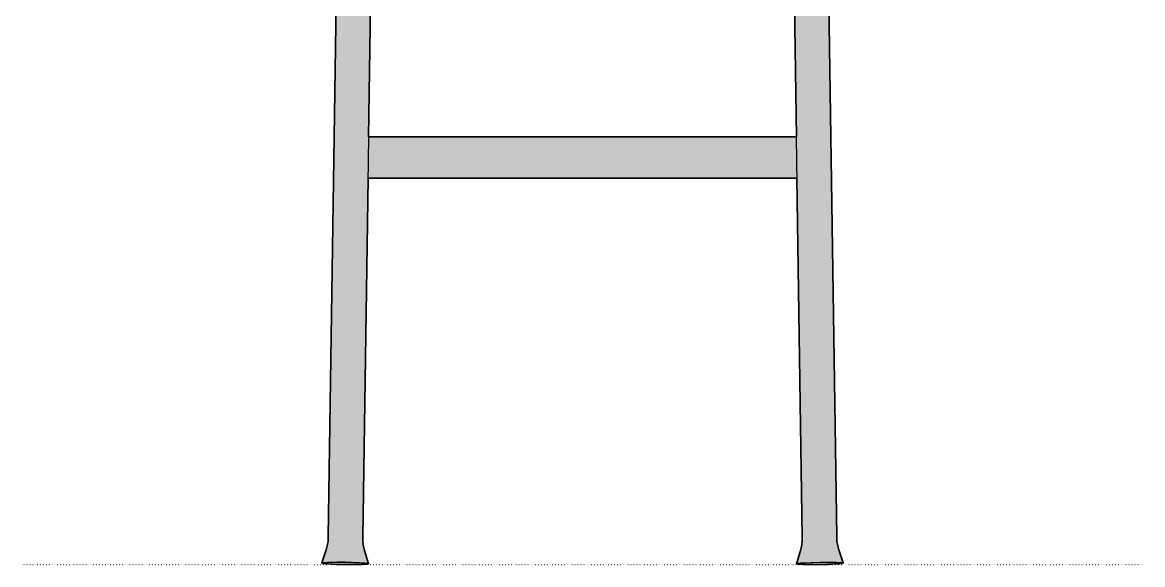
# Model space of a CAD drawing. Header units: millimetres. Extents: x 0 to 1859, y -879 to 788.
# Drawn here: x 0 to 814, y 0 to 394 of the extents above; entities that cross this region are included whole.
import ezdxf

# ---------------------------------------------------------------- set-up
doc = ezdxf.new("R2010")
doc.units = ezdxf.units.MM
doc.linetypes.add('Dots', pattern=[1, 0, -1])
doc.layers.add('Blocks', color=7, linetype='Continuous')
doc.layers.add('Blocks$Fill', color=7, linetype='Continuous', true_color=0xffffff)
for name, color, linetype, lineweight, true_color in [('Blocks$Inner', 7, 'Continuous', 25, 0x007f00), ('Blocks$Outline', 7, 'Continuous', 35, 0xff3f3f), ('Groud', 7, 'Dots', 25, 0x243775)]:
    doc.layers.add(name, color=color, linetype=linetype, lineweight=lineweight, true_color=true_color)

# ---------------------------------------------------------------- blocks, each defined once
blk = doc.blocks.new('Palissade Barstool Front')
at = {"layer": 'Blocks$Fill'}
h = blk.add_hatch(color=256, dxfattribs=at)
h.paths.add_polyline_path([(234.51, 0), (246.5, 0.08), (248.7, 0.19), (249.57, 0.26), (250.28, 0.33), (250.57, 0.36), (250.82, 0.4), (250.92, 0.42), (251.02, 0.44), (251.11, 0.46), (251.19, 0.48), (251.22, 0.49), (251.25, 0.5), (251.28, 0.51), (251.31, 0.52), (251.34, 0.53), (251.35, 0.53), (251.36, 0.54), (251.37, 0.54), (251.38, 0.55), (251.39, 0.55), (251.4, 0.56), (251.41, 0.56), (251.42, 0.57), (251.42, 0.57), (251.43, 0.58), (251.44, 0.58), (251.44, 0.59), (251.45, 0.59), (251.45, 0.6), (251.46, 0.6), (251.46, 0.61), (251.46, 0.61), (251.47, 0.62), (251.47, 0.62), (251.47, 0.63), (251.47, 0.63), (251.47, 0.64), (251.47, 0.64), (251.47, 0.65), (251.47, 0.65), (248.32, 11.21), (248.06, 12.25), (247.85, 13.29), (247.66, 14.35), (247.52, 15.41), (247.4, 16.47), (247.33, 17.54), (247.29, 18.6), (247.29, 19.67), (251.17, 280.89), (407.02, 280.89), (562.87, 280.89), (566.75, 18.6), (566.71, 17.54), (566.64, 16.47), (566.53, 15.41), (566.38, 14.35), (566.2, 13.29), (565.98, 12.25), (565.72, 11.21), (565.43, 10.18), (562.58, 0.65), (562.57, 0.65), (562.57, 0.64), (562.57, 0.64), (562.57, 0.63), (562.57, 0.63), (562.58, 0.62), (562.58, 0.62), (562.58, 0.61), (562.58, 0.61), (562.59, 0.6), (562.59, 0.6), (562.59, 0.59), (562.6, 0.59), (562.6, 0.58), (562.61, 0.58), (562.62, 0.57), (562.63, 0.57), (562.63, 0.56), (562.64, 0.56), (562.65, 0.55), (562.66, 0.55), (562.67, 0.54), (562.68, 0.54), (562.69, 0.53), (562.7, 0.53), (562.73, 0.52), (562.76, 0.51), (562.79, 0.5), (562.82, 0.49), (562.86, 0.48), (562.93, 0.46), (563.02, 0.44), (563.12, 0.42), (563.23, 0.4), (563.47, 0.36), (563.76, 0.33), (564.47, 0.26), (565.34, 0.19), (567.54, 0.08), (573.29, -0.03), (579.54, 0), (591.53, 0.44), (593.73, 0.61), (594.6, 0.7), (595.31, 0.79), (595.6, 0.84), (595.84, 0.89), (595.95, 0.91), (596.05, 0.93), (596.14, 0.95), (596.21, 0.97), (596.25, 0.98), (596.28, 0.99), (596.31, 1.01), (596.34, 1.02), (596.37, 1.03), (596.38, 1.03), (596.39, 1.04), (596.4, 1.04), (596.41, 1.05), (596.42, 1.05), (596.43, 1.06), (596.44, 1.06), (596.45, 1.07), (596.45, 1.07), (596.46, 1.08), (596.47, 1.08), (596.47, 1.09), (596.48, 1.09), (596.48, 1.1), (596.48, 1.1), (596.49, 1.11), (596.49, 1.11), (596.49, 1.12), (596.5, 1.12), (596.5, 1.13), (596.5, 1.13), (596.5, 1.14), (596.5, 1.14), (596.5, 1.15), (596.5, 1.15), (596.49, 1.16), (596.49, 1.16), (596.49, 1.17), (593.03, 11.61), (592.75, 12.64), (592.5, 13.68), (592.28, 14.73), (592.11, 15.79), (591.96, 16.85), (591.86, 17.91), (591.79, 18.98), (591.75, 20.05), (580.51, 776.5), (580.48, 776.93), (580.44, 777.35), (580.38, 777.77), (580.31, 778.19), (580.22, 778.61), (580.12, 779.02), (580.01, 779.44), (579.88, 779.84), (579.74, 780.24), (579.58, 780.64), (579.41, 781.03), (579.23, 781.42), (579.04, 781.8), (578.83, 782.17), (578.61, 782.53), (578.37, 782.89), (578.13, 783.24), (577.87, 783.58), (577.6, 783.91), (577.33, 784.24), (577.04, 784.55), (576.73, 784.85), (576.42, 785.14), (576.1, 785.42), (575.77, 785.69), (575.43, 785.95), (575.09, 786.2), (574.73, 786.43), (574.37, 786.66), (574, 786.87), (573.62, 787.06), (573.23, 787.25), (572.84, 787.42), (572.45, 787.58), (572.05, 787.72), (571.64, 787.85), (571.23, 787.97), (570.82, 788.07), (570.4, 788.16), (569.98, 788.23), (569.56, 788.29), (568.02, 788.39), (567.84, 788.39), (567.4, 788.37), (566.97, 788.34), (566.55, 788.3), (566.12, 788.24), (565.7, 788.17), (565.28, 788.08), (564.87, 787.98), (564.46, 787.87), (564.05, 787.74), (563.65, 787.6), (563.25, 787.44), (562.86, 787.27), (562.47, 787.09), (562.09, 786.89), (561.72, 786.68), (561.36, 786.46), (561, 786.23), (560.65, 785.98), (560.31, 785.73), (559.98, 785.46), (559.66, 785.18), (559.35, 784.89), (559.05, 784.59), (558.75, 784.28), (558.47, 783.96), (558.2, 783.62), (557.95, 783.29), (557.7, 782.94), (557.46, 782.58), (557.24, 782.22), (557.03, 781.85), (556.84, 781.47), (556.65, 781.08), (556.48, 780.69), (556.32, 780.3), (556.18, 779.89), (556.05, 779.49), (555.94, 779.08), (555.83, 778.66), (555.75, 778.25), (555.67, 777.83), (555.61, 777.4), (555.57, 776.98), (555.54, 776.55), (555.52, 776.13), (555.52, 775.7), (556.36, 719.32), (532.02, 719.32), (532.02, 779.92), (532.02, 779.96), (532.02, 779.99), (532.01, 780.02), (532.01, 780.06), (532, 780.09), (531.99, 780.12), (531.98, 780.16), (531.97, 780.19), (531.96, 780.22), (531.95, 780.25), (531.94, 780.29), (531.92, 780.32), (531.91, 780.35), (531.89, 780.38), (531.88, 780.41), (531.86, 780.44), (531.84, 780.46), (531.82, 780.49), (531.8, 780.52), (531.78, 780.55), (531.75, 780.57), (531.73, 780.59), (531.7, 780.62), (531.68, 780.64), (531.65, 780.66), (531.63, 780.68), (531.6, 780.7), (531.57, 780.72), (531.54, 780.74), (531.51, 780.76), (531.48, 780.78), (531.45, 780.79), (531.42, 780.81), (531.39, 780.82), (531.36, 780.83), (531.32, 780.84), (531.29, 780.85), (531.26, 780.86), (531.22, 780.87), (531.19, 780.87), (531.16, 780.88), (531.12, 780.88), (531.09, 780.89), (531.06, 780.89), (531.02, 780.89), (502.99, 780.89), (502.95, 780.89), (502.92, 780.88), (502.89, 780.88), (502.85, 780.87), (502.82, 780.87), (502.78, 780.86), (502.75, 780.85), (502.72, 780.84), (502.69, 780.83), (502.65, 780.82), (502.62, 780.81), (502.59, 780.79), (502.56, 780.78), (502.53, 780.76), (502.5, 780.74), (502.47, 780.72), (502.44, 780.7), (502.42, 780.68), (502.39, 780.66), (502.36, 780.64), (502.34, 780.62), (502.31, 780.59), (502.29, 780.57), (502.27, 780.55), (502.25, 780.52), (502.22, 780.49), (502.2, 780.46), (502.19, 780.44), (502.17, 780.41), (502.15, 780.38), (502.13, 780.35), (502.12, 780.32), (502.1, 780.29), (502.09, 780.25), (502.08, 780.22), (502.07, 780.19), (502.06, 780.16), (502.05, 780.12), (502.04, 780.09), (502.04, 780.06), (502.03, 780.02), (502.03, 779.99), (502.02, 779.96), (502.02, 779.92), (502.02, 779.89), (502.02, 719.32), (477.02, 719.32), (477.02, 779.92), (477.02, 779.96), (477.02, 779.99), (477.01, 780.02), (477.01, 780.06), (477, 780.09), (476.99, 780.12), (476.98, 780.16), (476.97, 780.19), (476.96, 780.22), (476.95, 780.25), (476.94, 780.29), (476.92, 780.32), (476.91, 780.35), (476.89, 780.38), (476.88, 780.41), (476.86, 780.44), (476.84, 780.46), (476.82, 780.49), (476.8, 780.52), (476.78, 780.55), (476.75, 780.57), (476.73, 780.59), (476.7, 780.62), (476.68, 780.64), (476.65, 780.66), (476.63, 780.68), (476.6, 780.7), (476.57, 780.72), (476.54, 780.74), (476.51, 780.76), (476.48, 780.78), (476.45, 780.79), (476.42, 780.81), (476.39, 780.82), (476.36, 780.83), (476.32, 780.84), (476.29, 780.85), (476.26, 780.86), (476.22, 780.87), (476.19, 780.87), (476.16, 780.88), (476.12, 780.88), (476.09, 780.89), (476.06, 780.89), (476.02, 780.89), (447.99, 780.89), (447.95, 780.89), (447.92, 780.88), (447.89, 780.88), (447.85, 780.87), (447.82, 780.87), (447.78, 780.86), (447.75, 780.85), (447.72, 780.84), (447.69, 780.83), (447.65, 780.82), (447.62, 780.81), (447.59, 780.79), (447.56, 780.78), (447.53, 780.76), (447.5, 780.74), (447.47, 780.72), (447.44, 780.7), (447.42, 780.68), (447.39, 780.66), (447.36, 780.64), (447.34, 780.62), (447.31, 780.59), (447.29, 780.57), (447.27, 780.55), (447.25, 780.52), (447.22, 780.49), (447.2, 780.46), (447.19, 780.44), (447.17, 780.41), (447.15, 780.38), (447.13, 780.35), (447.12, 780.32), (447.1, 780.29), (447.09, 780.25), (447.08, 780.22), (447.07, 780.19), (447.06, 780.16), (447.05, 780.12), (447.04, 780.09), (447.04, 780.06), (447.03, 780.02), (447.03, 779.99), (447.02, 779.96), (447.02, 779.92), (447.02, 779.89), (447.02, 719.32), (422.02, 719.32), (422.02, 779.92), (422.02, 779.96), (422.02, 779.99), (422.01, 780.02), (422.01, 780.06), (422, 780.09), (421.99, 780.12), (421.98, 780.16), (421.97, 780.19), (421.96, 780.22), (421.95, 780.25), (421.94, 780.29), (421.92, 780.32), (421.91, 780.35), (421.89, 780.38), (421.88, 780.41), (421.86, 780.44), (421.84, 780.46), (421.82, 780.49), (421.8, 780.52), (421.78, 780.55), (421.75, 780.57), (421.73, 780.59), (421.7, 780.62), (421.68, 780.64), (421.65, 780.66), (421.63, 780.68), (421.6, 780.7), (421.57, 780.72), (421.54, 780.74), (421.51, 780.76), (421.48, 780.78), (421.45, 780.79), (421.42, 780.81), (421.39, 780.82), (421.36, 780.83), (421.32, 780.84), (421.29, 780.85), (421.26, 780.86), (421.22, 780.87), (421.19, 780.87), (421.16, 780.88), (421.12, 780.88), (421.09, 780.89), (421.06, 780.89), (421.02, 780.89), (392.99, 780.89), (392.95, 780.89), (392.92, 780.88), (392.89, 780.88), (392.85, 780.87), (392.82, 780.87), (392.78, 780.86), (392.75, 780.85), (392.72, 780.84), (392.69, 780.83), (392.65, 780.82), (392.62, 780.81), (392.59, 780.79), (392.56, 780.78), (392.53, 780.76), (392.5, 780.74), (392.47, 780.72), (392.44, 780.7), (392.42, 780.68), (392.39, 780.66), (392.36, 780.64), (392.34, 780.62), (392.31, 780.59), (392.29, 780.57), (392.27, 780.55), (392.25, 780.52), (392.22, 780.49), (392.2, 780.46), (392.19, 780.44), (392.17, 780.41), (392.15, 780.38), (392.13, 780.35), (392.12, 780.32), (392.1, 780.29), (392.09, 780.25), (392.08, 780.22), (392.07, 780.19), (392.06, 780.16), (392.05, 780.12), (392.04, 780.09), (392.04, 780.06), (392.03, 780.02), (392.03, 779.99), (392.02, 779.96), (392.02, 779.92), (392.02, 779.89), (392.02, 719.32), (367.02, 719.32), (367.02, 779.92), (367.02, 779.96), (367.02, 779.99), (367.01, 780.02), (367.01, 780.06), (367, 780.09), (366.99, 780.12), (366.98, 780.16), (366.97, 780.19), (366.96, 780.22), (366.95, 780.25), (366.94, 780.29), (366.92, 780.32), (366.91, 780.35), (366.89, 780.38), (366.88, 780.41), (366.86, 780.44), (366.84, 780.46), (366.82, 780.49), (366.8, 780.52), (366.78, 780.55), (366.75, 780.57), (366.73, 780.59), (366.7, 780.62), (366.68, 780.64), (366.65, 780.66), (366.63, 780.68), (366.6, 780.7), (366.57, 780.72), (366.54, 780.74), (366.51, 780.76), (366.48, 780.78), (366.45, 780.79), (366.42, 780.81), (366.39, 780.82), (366.36, 780.83), (366.32, 780.84), (366.29, 780.85), (366.26, 780.86), (366.22, 780.87), (366.19, 780.87), (366.16, 780.88), (366.12, 780.88), (366.09, 780.89), (366.06, 780.89), (366.02, 780.89), (337.99, 780.89), (337.95, 780.89), (337.92, 780.88), (337.89, 780.88), (337.85, 780.87), (337.82, 780.87), (337.78, 780.86), (337.75, 780.85), (337.72, 780.84), (337.69, 780.83), (337.65, 780.82), (337.62, 780.81), (337.59, 780.79), (337.56, 780.78), (337.53, 780.76), (337.5, 780.74), (337.47, 780.72), (337.44, 780.7), (337.42, 780.68), (337.39, 780.66), (337.36, 780.64), (337.34, 780.62), (337.31, 780.59), (337.29, 780.57), (337.27, 780.55), (337.25, 780.52), (337.22, 780.49), (337.2, 780.46), (337.19, 780.44), (337.17, 780.41), (337.15, 780.38), (337.13, 780.35), (337.12, 780.32), (337.1, 780.29), (337.09, 780.25), (337.08, 780.22), (337.07, 780.19), (337.06, 780.16), (337.05, 780.12), (337.04, 780.09), (337.04, 780.06), (337.03, 780.02), (337.03, 779.99), (337.02, 779.96), (337.02, 779.92), (337.02, 779.89), (337.02, 719.32), (312.02, 719.32), (312.02, 779.92), (312.02, 779.96), (312.02, 779.99), (312.01, 780.02), (312.01, 780.06), (312, 780.09), (311.99, 780.12), (311.98, 780.16), (311.97, 780.19), (311.96, 780.22), (311.95, 780.25), (311.94, 780.29), (311.92, 780.32), (311.91, 780.35), (311.89, 780.38), (311.88, 780.41), (311.86, 780.44), (311.84, 780.46), (311.82, 780.49), (311.8, 780.52), (311.78, 780.55), (311.75, 780.57), (311.73, 780.59), (311.7, 780.62), (311.68, 780.64), (311.65, 780.66), (311.63, 780.68), (311.6, 780.7), (311.57, 780.72), (311.54, 780.74), (311.51, 780.76), (311.48, 780.78), (311.45, 780.79), (311.42, 780.81), (311.39, 780.82), (311.36, 780.83), (311.32, 780.84), (311.29, 780.85), (311.26, 780.86), (311.22, 780.87), (311.19, 780.87), (311.16, 780.88), (311.12, 780.88), (311.09, 780.89), (311.06, 780.89), (311.02, 780.89), (282.99, 780.89), (282.95, 780.89), (282.92, 780.88), (282.89, 780.88), (282.85, 780.87), (282.82, 780.87), (282.78, 780.86), (282.75, 780.85), (282.72, 780.84), (282.69, 780.83), (282.65, 780.82), (282.62, 780.81), (282.59, 780.79), (282.56, 780.78), (282.53, 780.76), (282.5, 780.74), (282.47, 780.72), (282.44, 780.7), (282.42, 780.68), (282.39, 780.66), (282.36, 780.64), (282.34, 780.62), (282.31, 780.59), (282.29, 780.57), (282.27, 780.55), (282.25, 780.52), (282.22, 780.49), (282.2, 780.46), (282.19, 780.44), (282.17, 780.41), (282.15, 780.38), (282.13, 780.35), (282.12, 780.32), (282.1, 780.29), (282.09, 780.25), (282.08, 780.22), (282.07, 780.19), (282.06, 780.16), (282.05, 780.12), (282.04, 780.09), (282.04, 780.06), (282.03, 780.02), (282.03, 779.99), (282.02, 779.96), (282.02, 779.92), (282.02, 779.89), (282.02, 719.32), (257.68, 719.32), (258.52, 776.13), (258.5, 776.55), (258.47, 776.98), (258.43, 777.4), (258.37, 777.83), (258.3, 778.25), (258.21, 778.66), (258.11, 779.08), (257.99, 779.49), (257.86, 779.89), (257.72, 780.3), (257.56, 780.69), (257.39, 781.08), (257.21, 781.47), (257.01, 781.85), (256.8, 782.22), (256.58, 782.58), (256.34, 782.94), (256.1, 783.29), (255.84, 783.62), (255.57, 783.96), (255.29, 784.28), (255, 784.59), (254.7, 784.89), (254.38, 785.18), (254.06, 785.46), (253.73, 785.73), (253.39, 785.98), (253.04, 786.23), (252.68, 786.46), (252.32, 786.68), (251.95, 786.89), (251.57, 787.09), (251.18, 787.27), (250.79, 787.44), (250.4, 787.6), (249.99, 787.74), (249.59, 787.87), (249.18, 787.98), (248.76, 788.08), (248.34, 788.17), (247.92, 788.24), (247.5, 788.3), (247.07, 788.34), (246.64, 788.37), (246.21, 788.39), (246.02, 788.39), (245.64, 788.38), (245.25, 788.36), (244.87, 788.33), (244.49, 788.29), (244.06, 788.23), (243.64, 788.16), (243.23, 788.07), (242.81, 787.97), (242.4, 787.85), (242, 787.72), (241.6, 787.58), (241.2, 787.42), (240.81, 787.25), (240.42, 787.06), (240.05, 786.87), (239.67, 786.66), (239.31, 786.43), (238.96, 786.2), (238.61, 785.95), (238.27, 785.69), (237.94, 785.42), (237.62, 785.14), (237.31, 784.85), (237.01, 784.55), (236.72, 784.24), (236.44, 783.91), (236.17, 783.58), (235.91, 783.24), (235.67, 782.89), (235.44, 782.53), (235.21, 782.17), (235.01, 781.8), (234.81, 781.42), (234.63, 781.03), (234.46, 780.64), (234.31, 780.24), (234.16, 779.84), (234.04, 779.44), (233.92, 779.02), (233.82, 778.61), (233.74, 778.19), (233.66, 777.77), (233.61, 777.35), (233.56, 776.93), (233.54, 776.5), (233.52, 776.07), (222.26, 18.98), (222.19, 17.91), (222.08, 16.85), (221.94, 15.79), (221.76, 14.73), (221.54, 13.68), (221.29, 12.64), (221.01, 11.61), (220.69, 10.59), (217.55, 1.16), (217.55, 1.15), (217.55, 1.15), (217.55, 1.14), (217.54, 1.14), (217.55, 1.13), (217.55, 1.13), (217.55, 1.12), (217.55, 1.12), (217.55, 1.11), (217.55, 1.11), (217.56, 1.1), (217.56, 1.1), (217.57, 1.09), (217.57, 1.09), (217.58, 1.08), (217.58, 1.08), (217.59, 1.07), (217.6, 1.07), (217.61, 1.06), (217.61, 1.06), (217.62, 1.05), (217.63, 1.05), (217.64, 1.04), (217.65, 1.04), (217.66, 1.03), (217.68, 1.03), (217.7, 1.02), (217.73, 1.01), (217.76, 0.99), (217.79, 0.98), (217.83, 0.97), (217.91, 0.95), (217.99, 0.93), (218.09, 0.91), (218.2, 0.89), (218.45, 0.84), (218.74, 0.79), (219.44, 0.7), (220.31, 0.61), (222.51, 0.44), (228.26, 0.15)], flags=0)
h.paths.add_polyline_path([(562.43, 310.89), (251.61, 310.89), (257.31, 694.32), (556.73, 694.32)], flags=0)
at = {"layer": 'Blocks$Inner'}
for points in [[(217.55, 1.16), (220.69, 10.59), (221.01, 11.61), (221.29, 12.64), (221.54, 13.68), (221.76, 14.73), (221.94, 15.79), (222.08, 16.85), (222.19, 17.91), (222.26, 18.98), (222.29, 20.05), (226.61, 310.89), (232.89, 733.43)], [(581.15, 733.43), (587.43, 310.89), (591.75, 20.05), (591.79, 18.98), (591.86, 17.91), (591.96, 16.85), (592.11, 15.79), (592.28, 14.73), (592.5, 13.68), (592.75, 12.64), (593.03, 11.61), (593.36, 10.59), (596.49, 1.17)], [(257.31, 694.34), (251.61, 310.89), (247.29, 19.67), (247.29, 18.6), (247.33, 17.54), (247.4, 16.47), (247.52, 15.41), (247.66, 14.35), (247.85, 13.29), (248.06, 12.25), (248.32, 11.21), (248.61, 10.18), (251.47, 0.65)], [(562.58, 0.65), (565.43, 10.18), (565.72, 11.21), (565.98, 12.25), (566.2, 13.29), (566.38, 14.35), (566.53, 15.41), (566.64, 16.47), (566.71, 17.54), (566.75, 18.6), (566.75, 19.67), (562.43, 310.89), (556.73, 694.34)], [(562.43, 310.89), (417.53, 310.89), (407.02, 310.89), (396.52, 310.89), (251.61, 310.89)], [(251.17, 280.89), (396.52, 280.89), (407.02, 280.89), (417.53, 280.89), (562.87, 280.89)], [(249.37, 0.67), (249.37, 0.68), (249.37, 0.68), (249.37, 0.69), (249.37, 0.69), (249.36, 0.7), (249.36, 0.7), (249.36, 0.7), (249.35, 0.71), (249.35, 0.71), (249.34, 0.72), (249.34, 0.72), (249.33, 0.73), (249.32, 0.73), (249.32, 0.74), (249.31, 0.74), (249.3, 0.74), (249.29, 0.75), (249.28, 0.75), (249.27, 0.76), (249.26, 0.76), (249.24, 0.77), (249.22, 0.78), (249.19, 0.79), (249.16, 0.8), (249.14, 0.81), (249.1, 0.82), (249.03, 0.84), (248.95, 0.86), (248.86, 0.88), (248.77, 0.9), (248.55, 0.94), (248.29, 0.98), (247.67, 1.05), (246.9, 1.13), (244.97, 1.29), (239.95, 1.53), (234.51, 1.67), (229.07, 1.69), (224.05, 1.6), (222.12, 1.5), (221.35, 1.45), (220.73, 1.38), (220.47, 1.35), (220.25, 1.32), (220.15, 1.3), (220.06, 1.29), (219.98, 1.27), (219.91, 1.25), (219.88, 1.24), (219.85, 1.24), (219.82, 1.23), (219.8, 1.22), (219.77, 1.21), (219.75, 1.2), (219.74, 1.2), (219.73, 1.19), (219.72, 1.19), (219.71, 1.18), (219.71, 1.18), (219.7, 1.18), (219.69, 1.17), (219.69, 1.17), (219.68, 1.16), (219.67, 1.16), (219.67, 1.15), (219.66, 1.15), (219.66, 1.15), (219.66, 1.14), (219.65, 1.14), (219.65, 1.13), (219.65, 1.13), (219.64, 1.12), (219.64, 1.12), (219.64, 1.12)], [(219.64, 1.11), (219.64, 1.1), (219.64, 1.1), (219.64, 1.1), (219.65, 1.09), (219.65, 1.09), (219.65, 1.08), (219.65, 1.08), (219.66, 1.07), (219.66, 1.07), (219.67, 1.06), (219.67, 1.06), (219.68, 1.06), (219.68, 1.05), (219.69, 1.05), (219.69, 1.04), (219.7, 1.04), (219.71, 1.03), (219.72, 1.03), (219.73, 1.02), (219.74, 1.02), (219.75, 1.01), (219.76, 1.01), (219.78, 1), (219.8, 0.99), (219.83, 0.98), (219.86, 0.97), (219.89, 0.96), (219.96, 0.94), (220.04, 0.92), (220.12, 0.91), (220.22, 0.89), (220.43, 0.85), (220.69, 0.81), (221.3, 0.73), (222.07, 0.65), (224, 0.49), (229.04, 0.25), (234.51, 0.11), (239.98, 0.08), (245.02, 0.18), (246.95, 0.28), (247.71, 0.33), (248.33, 0.4), (248.58, 0.43), (248.8, 0.46), (248.89, 0.48), (248.98, 0.5), (249.06, 0.51), (249.12, 0.53), (249.16, 0.54), (249.18, 0.55), (249.21, 0.56), (249.24, 0.56), (249.26, 0.57), (249.27, 0.58), (249.28, 0.58), (249.29, 0.59), (249.3, 0.59), (249.3, 0.59), (249.31, 0.6), (249.32, 0.6), (249.33, 0.61), (249.33, 0.61), (249.34, 0.62), (249.34, 0.62), (249.35, 0.62), (249.35, 0.63), (249.36, 0.63), (249.36, 0.64), (249.36, 0.64), (249.37, 0.65), (249.37, 0.65), (249.37, 0.65), (249.37, 0.66), (249.37, 0.66), (249.37, 0.67)], [(564.67, 0.67), (564.67, 0.68), (564.67, 0.68), (564.67, 0.69), (564.68, 0.69), (564.68, 0.7), (564.68, 0.7), (564.69, 0.7), (564.69, 0.71), (564.7, 0.71), (564.7, 0.72), (564.71, 0.72), (564.71, 0.73), (564.72, 0.73), (564.73, 0.74), (564.73, 0.74), (564.74, 0.74), (564.75, 0.75), (564.76, 0.75), (564.77, 0.76), (564.78, 0.76), (564.8, 0.77), (564.82, 0.78), (564.85, 0.79), (564.88, 0.8), (564.91, 0.81), (564.94, 0.82), (565.01, 0.84), (565.09, 0.86), (565.18, 0.88), (565.27, 0.9), (565.5, 0.94), (565.75, 0.98), (566.38, 1.05), (567.14, 1.13), (569.08, 1.29), (574.1, 1.53), (579.54, 1.67), (584.97, 1.69), (589.99, 1.6), (591.92, 1.5), (592.69, 1.45), (593.31, 1.38), (593.57, 1.35), (593.79, 1.32), (593.89, 1.3), (593.98, 1.29), (594.06, 1.27), (594.13, 1.25), (594.16, 1.24), (594.19, 1.24), (594.22, 1.23), (594.25, 1.22), (594.27, 1.21), (594.29, 1.2), (594.3, 1.2), (594.31, 1.19), (594.32, 1.19), (594.33, 1.18), (594.34, 1.18), (594.34, 1.18), (594.35, 1.17), (594.36, 1.17), (594.36, 1.16), (594.37, 1.16), (594.37, 1.15), (594.38, 1.15), (594.38, 1.15), (594.39, 1.14), (594.39, 1.14), (594.39, 1.13), (594.4, 1.13), (594.4, 1.12), (594.4, 1.12), (594.4, 1.12)], [(594.4, 1.11), (594.4, 1.1), (594.4, 1.1), (594.4, 1.1), (594.4, 1.09), (594.39, 1.09), (594.39, 1.08), (594.39, 1.08), (594.39, 1.07), (594.38, 1.07), (594.38, 1.06), (594.37, 1.06), (594.37, 1.06), (594.36, 1.05), (594.35, 1.05), (594.35, 1.04), (594.34, 1.04), (594.33, 1.03), (594.32, 1.03), (594.32, 1.02), (594.31, 1.02), (594.3, 1.01), (594.29, 1.01), (594.26, 1), (594.24, 0.99), (594.21, 0.98), (594.18, 0.97), (594.15, 0.96), (594.08, 0.94), (594.01, 0.92), (593.92, 0.91), (593.83, 0.89), (593.61, 0.85), (593.36, 0.81), (592.74, 0.73), (591.98, 0.65), (590.05, 0.49), (585.01, 0.25), (579.54, 0.11), (574.06, 0.08), (569.02, 0.18), (567.09, 0.28), (566.33, 0.33), (565.71, 0.4), (565.46, 0.43), (565.24, 0.46), (565.15, 0.48), (565.06, 0.5), (564.99, 0.51), (564.92, 0.53), (564.89, 0.54), (564.86, 0.55), (564.83, 0.56), (564.81, 0.56), (564.78, 0.57), (564.77, 0.58), (564.76, 0.58), (564.76, 0.59), (564.75, 0.59), (564.74, 0.59), (564.73, 0.6), (564.72, 0.6), (564.72, 0.61), (564.71, 0.61), (564.7, 0.62), (564.7, 0.62), (564.69, 0.62), (564.69, 0.63), (564.68, 0.63), (564.68, 0.64), (564.68, 0.64), (564.68, 0.65), (564.67, 0.65), (564.67, 0.65), (564.67, 0.66), (564.67, 0.66), (564.67, 0.67)]]:
    blk.add_lwpolyline(points, dxfattribs=at)
for points in [[(234.51, 0), (228.26, 0.15), (222.51, 0.44), (220.31, 0.61), (219.44, 0.7), (218.74, 0.79), (218.45, 0.84), (218.2, 0.89), (218.09, 0.91), (217.99, 0.93), (217.91, 0.95), (217.83, 0.97), (217.79, 0.98), (217.76, 0.99), (217.73, 1.01), (217.7, 1.02), (217.68, 1.03), (217.66, 1.03), (217.65, 1.04), (217.64, 1.04), (217.63, 1.05), (217.62, 1.05), (217.61, 1.06), (217.61, 1.06), (217.6, 1.07), (217.59, 1.07), (217.58, 1.08), (217.58, 1.08), (217.57, 1.09), (217.57, 1.09), (217.56, 1.1), (217.56, 1.1), (217.55, 1.11), (217.55, 1.11), (217.55, 1.12), (217.55, 1.12), (217.55, 1.13), (217.55, 1.13), (217.54, 1.14), (217.55, 1.14), (217.55, 1.15), (217.55, 1.15), (217.55, 1.16), (217.55, 1.16), (217.55, 1.17), (217.56, 1.17), (217.56, 1.18), (217.57, 1.18), (217.57, 1.19), (217.58, 1.19), (217.58, 1.2), (217.59, 1.2), (217.6, 1.21), (217.61, 1.21), (217.61, 1.22), (217.62, 1.22), (217.63, 1.23), (217.64, 1.23), (217.65, 1.24), (217.66, 1.24), (217.68, 1.25), (217.7, 1.26), (217.73, 1.27), (217.76, 1.28), (217.79, 1.29), (217.83, 1.3), (217.91, 1.32), (217.99, 1.34), (218.09, 1.35), (218.2, 1.37), (218.45, 1.41), (218.74, 1.45), (219.44, 1.52), (220.31, 1.58), (222.51, 1.69), (228.26, 1.81), (234.51, 1.78), (240.75, 1.62), (246.5, 1.34), (248.7, 1.16), (249.57, 1.07), (250.28, 0.98), (250.57, 0.94), (250.82, 0.89), (250.92, 0.87), (251.02, 0.85), (251.11, 0.82), (251.19, 0.8), (251.22, 0.79), (251.25, 0.78), (251.28, 0.77), (251.31, 0.76), (251.34, 0.75), (251.35, 0.74), (251.36, 0.74), (251.37, 0.73), (251.38, 0.73), (251.39, 0.72), (251.4, 0.72), (251.41, 0.71), (251.42, 0.71), (251.42, 0.7), (251.43, 0.7), (251.44, 0.69), (251.44, 0.69), (251.45, 0.68), (251.45, 0.68), (251.46, 0.67), (251.46, 0.67), (251.46, 0.66), (251.47, 0.66), (251.47, 0.65), (251.47, 0.65), (251.47, 0.64), (251.47, 0.64), (251.47, 0.63), (251.47, 0.63), (251.47, 0.62), (251.47, 0.62), (251.46, 0.61), (251.46, 0.61), (251.46, 0.6), (251.45, 0.6), (251.45, 0.59), (251.44, 0.59), (251.44, 0.58), (251.43, 0.58), (251.42, 0.57), (251.42, 0.57), (251.41, 0.56), (251.4, 0.56), (251.39, 0.55), (251.38, 0.55), (251.37, 0.54), (251.36, 0.54), (251.35, 0.53), (251.34, 0.53), (251.31, 0.52), (251.28, 0.51), (251.25, 0.5), (251.22, 0.49), (251.19, 0.48), (251.11, 0.46), (251.02, 0.44), (250.92, 0.42), (250.82, 0.4), (250.57, 0.36), (250.28, 0.33), (249.57, 0.26), (248.7, 0.19), (246.5, 0.08), (240.75, -0.03)], [(579.54, 0), (573.29, -0.03), (567.54, 0.08), (565.34, 0.19), (564.47, 0.26), (563.76, 0.33), (563.47, 0.36), (563.23, 0.4), (563.12, 0.42), (563.02, 0.44), (562.93, 0.46), (562.86, 0.48), (562.82, 0.49), (562.79, 0.5), (562.76, 0.51), (562.73, 0.52), (562.7, 0.53), (562.69, 0.53), (562.68, 0.54), (562.67, 0.54), (562.66, 0.55), (562.65, 0.55), (562.64, 0.56), (562.63, 0.56), (562.63, 0.57), (562.62, 0.57), (562.61, 0.58), (562.6, 0.58), (562.6, 0.59), (562.59, 0.59), (562.59, 0.6), (562.59, 0.6), (562.58, 0.61), (562.58, 0.61), (562.58, 0.62), (562.58, 0.62), (562.57, 0.63), (562.57, 0.63), (562.57, 0.64), (562.57, 0.64), (562.57, 0.65), (562.58, 0.65), (562.58, 0.66), (562.58, 0.66), (562.58, 0.67), (562.59, 0.67), (562.59, 0.68), (562.59, 0.68), (562.6, 0.69), (562.6, 0.69), (562.61, 0.7), (562.62, 0.7), (562.63, 0.71), (562.63, 0.71), (562.64, 0.72), (562.65, 0.72), (562.66, 0.73), (562.67, 0.73), (562.68, 0.74), (562.69, 0.74), (562.7, 0.75), (562.73, 0.76), (562.76, 0.77), (562.79, 0.78), (562.82, 0.79), (562.86, 0.8), (562.93, 0.82), (563.02, 0.85), (563.12, 0.87), (563.23, 0.89), (563.47, 0.94), (563.76, 0.98), (564.47, 1.07), (565.34, 1.16), (567.54, 1.34), (573.29, 1.62), (579.54, 1.78), (585.78, 1.81), (591.53, 1.69), (593.73, 1.58), (594.6, 1.52), (595.31, 1.45), (595.6, 1.41), (595.84, 1.37), (595.95, 1.35), (596.05, 1.34), (596.14, 1.32), (596.21, 1.3), (596.25, 1.29), (596.28, 1.28), (596.31, 1.27), (596.34, 1.26), (596.37, 1.25), (596.38, 1.24), (596.39, 1.24), (596.4, 1.23), (596.41, 1.23), (596.42, 1.22), (596.43, 1.22), (596.44, 1.21), (596.45, 1.21), (596.45, 1.2), (596.46, 1.2), (596.47, 1.19), (596.47, 1.19), (596.48, 1.18), (596.48, 1.18), (596.48, 1.17), (596.49, 1.17), (596.49, 1.16), (596.49, 1.16), (596.5, 1.15), (596.5, 1.15), (596.5, 1.14), (596.5, 1.14), (596.5, 1.13), (596.5, 1.13), (596.5, 1.12), (596.49, 1.12), (596.49, 1.11), (596.49, 1.11), (596.48, 1.1), (596.48, 1.1), (596.48, 1.09), (596.47, 1.09), (596.47, 1.08), (596.46, 1.08), (596.45, 1.07), (596.45, 1.07), (596.44, 1.06), (596.43, 1.06), (596.42, 1.05), (596.41, 1.05), (596.4, 1.04), (596.39, 1.04), (596.38, 1.03), (596.37, 1.03), (596.34, 1.02), (596.31, 1.01), (596.28, 0.99), (596.25, 0.98), (596.21, 0.97), (596.14, 0.95), (596.05, 0.93), (595.95, 0.91), (595.84, 0.89), (595.6, 0.84), (595.31, 0.79), (594.6, 0.7), (593.73, 0.61), (591.53, 0.44), (585.78, 0.15)]]:
    blk.add_lwpolyline(points, close=True, dxfattribs=at)
at = {"layer": 'Blocks$Outline'}
for points in [[(232.89, 733.43), (226.61, 310.89), (222.29, 20.05), (222.26, 18.98), (222.19, 17.91), (222.08, 16.85), (221.94, 15.79), (221.76, 14.73), (221.54, 13.68), (221.29, 12.64), (221.01, 11.61), (220.69, 10.59), (217.55, 1.16)], [(596.49, 1.17), (593.36, 10.59), (593.03, 11.61), (592.75, 12.64), (592.5, 13.68), (592.28, 14.73), (592.11, 15.79), (591.96, 16.85), (591.86, 17.91), (591.79, 18.98), (591.75, 20.05), (587.43, 310.89), (581.15, 733.43)], [(251.61, 310.89), (257.31, 694.32)], [(556.73, 694.32), (562.43, 310.89)], [(562.43, 310.89), (417.53, 310.89), (407.02, 310.89), (396.52, 310.89), (251.61, 310.89)], [(251.47, 0.65), (248.61, 10.18), (248.32, 11.21), (248.06, 12.25), (247.85, 13.29), (247.66, 14.35), (247.52, 15.41), (247.4, 16.47), (247.33, 17.54), (247.29, 18.6), (247.29, 19.67), (251.17, 280.89)], [(251.17, 280.89), (396.52, 280.89), (407.02, 280.89)], [(407.02, 280.89), (417.53, 280.89), (562.87, 280.89)], [(562.87, 280.89), (566.75, 19.67), (566.75, 18.6), (566.71, 17.54), (566.64, 16.47), (566.53, 15.41), (566.38, 14.35), (566.2, 13.29), (565.98, 12.25), (565.72, 11.21), (565.43, 10.18), (562.58, 0.65)], [(217.55, 1.16), (217.55, 1.16), (217.55, 1.15), (217.55, 1.15), (217.55, 1.14), (217.54, 1.14), (217.55, 1.13), (217.55, 1.13), (217.55, 1.12), (217.55, 1.12), (217.55, 1.11), (217.55, 1.11), (217.56, 1.1), (217.56, 1.1), (217.57, 1.09), (217.57, 1.09), (217.58, 1.08), (217.58, 1.08), (217.59, 1.07), (217.6, 1.07), (217.61, 1.06), (217.61, 1.06), (217.62, 1.05), (217.63, 1.05), (217.64, 1.04), (217.65, 1.04), (217.66, 1.03), (217.68, 1.03), (217.7, 1.02), (217.73, 1.01), (217.76, 0.99), (217.79, 0.98), (217.83, 0.97), (217.91, 0.95), (217.99, 0.93), (218.09, 0.91), (218.2, 0.89), (218.45, 0.84), (218.74, 0.79), (219.44, 0.7), (220.31, 0.61), (222.51, 0.44), (228.26, 0.15), (234.51, 0)], [(234.51, 0), (240.75, -0.03), (246.5, 0.08), (248.7, 0.19), (249.57, 0.26), (250.28, 0.33), (250.57, 0.36), (250.82, 0.4), (250.92, 0.42), (251.02, 0.44), (251.11, 0.46), (251.19, 0.48), (251.22, 0.49), (251.25, 0.5), (251.28, 0.51), (251.31, 0.52), (251.34, 0.53), (251.35, 0.53), (251.36, 0.54), (251.37, 0.54), (251.38, 0.55), (251.39, 0.55), (251.4, 0.56), (251.41, 0.56), (251.42, 0.57), (251.42, 0.57), (251.43, 0.58), (251.44, 0.58), (251.44, 0.59), (251.45, 0.59), (251.45, 0.6), (251.46, 0.6), (251.46, 0.61), (251.46, 0.61), (251.47, 0.62), (251.47, 0.62), (251.47, 0.63), (251.47, 0.63), (251.47, 0.64), (251.47, 0.64), (251.47, 0.65), (251.47, 0.65)], [(562.58, 0.65), (562.57, 0.65), (562.57, 0.64), (562.57, 0.64), (562.57, 0.63), (562.57, 0.63), (562.58, 0.62), (562.58, 0.62), (562.58, 0.61), (562.58, 0.61), (562.59, 0.6), (562.59, 0.6), (562.59, 0.59), (562.6, 0.59), (562.6, 0.58), (562.61, 0.58), (562.62, 0.57), (562.63, 0.57), (562.63, 0.56), (562.64, 0.56), (562.65, 0.55), (562.66, 0.55), (562.67, 0.54), (562.68, 0.54), (562.69, 0.53), (562.7, 0.53), (562.73, 0.52), (562.76, 0.51), (562.79, 0.5), (562.82, 0.49), (562.86, 0.48), (562.93, 0.46), (563.02, 0.44), (563.12, 0.42), (563.23, 0.4), (563.47, 0.36), (563.76, 0.33), (564.47, 0.26), (565.34, 0.19), (567.54, 0.08), (573.29, -0.03), (579.54, 0)], [(579.54, 0), (585.78, 0.15), (591.53, 0.44), (593.73, 0.61), (594.6, 0.7), (595.31, 0.79), (595.6, 0.84), (595.84, 0.89), (595.95, 0.91), (596.05, 0.93), (596.14, 0.95), (596.21, 0.97), (596.25, 0.98), (596.28, 0.99), (596.31, 1.01), (596.34, 1.02), (596.37, 1.03), (596.38, 1.03), (596.39, 1.04), (596.4, 1.04), (596.41, 1.05), (596.42, 1.05), (596.43, 1.06), (596.44, 1.06), (596.45, 1.07), (596.45, 1.07), (596.46, 1.08), (596.47, 1.08), (596.47, 1.09), (596.48, 1.09), (596.48, 1.1), (596.48, 1.1), (596.49, 1.11), (596.49, 1.11), (596.49, 1.12), (596.5, 1.12), (596.5, 1.13), (596.5, 1.13), (596.5, 1.14), (596.5, 1.14), (596.5, 1.15), (596.5, 1.15), (596.49, 1.16), (596.49, 1.16), (596.49, 1.17)]]:
    blk.add_lwpolyline(points, dxfattribs=at)

msp = doc.modelspace()

# ---------------------------------------------------------------- linework, layer by layer
at = {"layer": 'Groud'}
msp.add_lwpolyline([(0, 0), (814.04, 0)], dxfattribs=at)

# ---------------------------------------------------------------- block references
at = {"layer": 'Blocks'}
msp.add_blockref('Palissade Barstool Front', (0, 0), dxfattribs=at)

doc.saveas('drawing.dxf')
